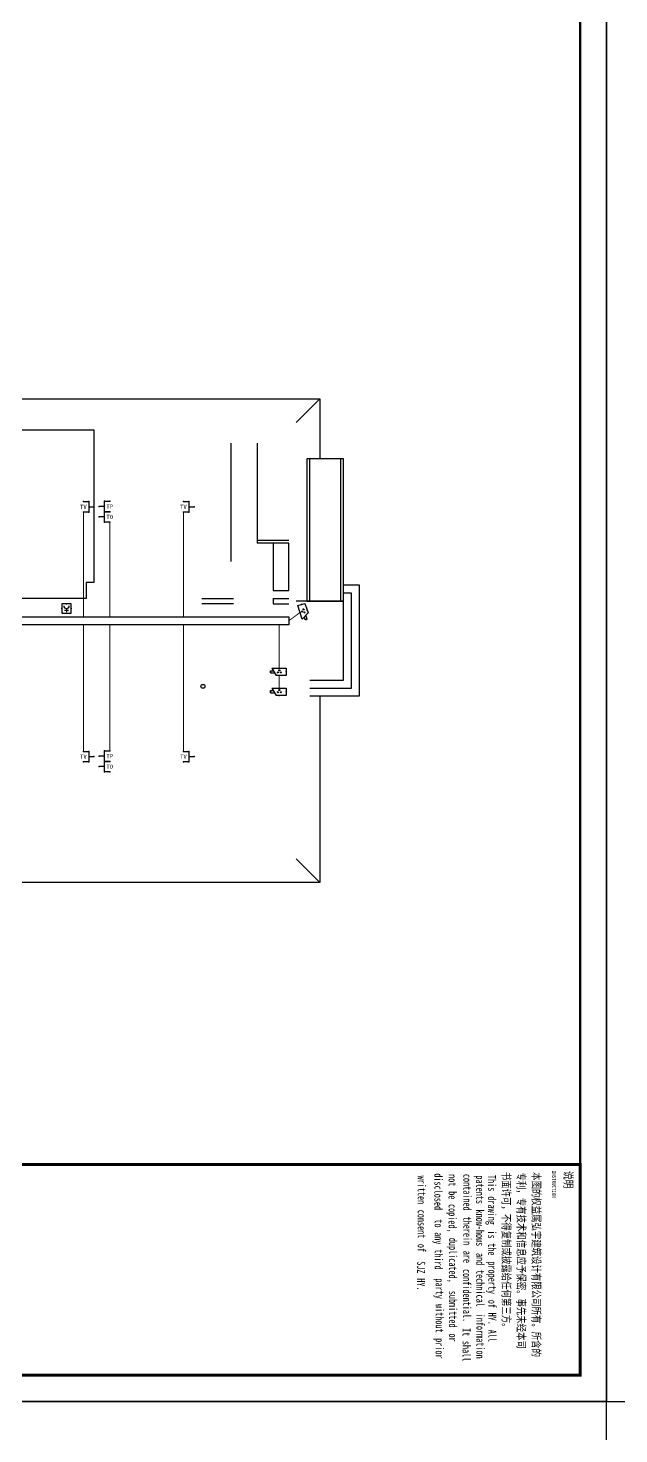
# Model space of a CAD drawing. Extents: x 552102 to 973302, y -80747 to 40012826.
# Drawn here: x 589536 to 611974, y 29897 to 83262 of the extents above; entities that cross this region are included whole.
import ezdxf
from ezdxf.enums import TextEntityAlignment as Align

# ---------------------------------------------------------------- set-up
doc = ezdxf.new("R2010")
doc.units = 0
doc.header["$LTSCALE"] = 1000
doc.header["$MEASUREMENT"] = 0
for name, color, linetype in [('CABLETRAY', 4, 'Continuous'), ('DIM_SYMB', 3, 'Continuous'), ('EQUIP-安防', 3, 'Continuous'), ('EQUIP-消防', 3, 'Continuous'), ('EQUIP-通讯', 3, 'Continuous'), ('GROUND', 2, 'Continuous'), ('LVTRY', 6, 'Continuous'), ('PUB_TITLE', 7, 'Continuous'), ('TK', 126, 'Continuous'), ('TP+TO', 3, 'TG_TP+TO'), ('WIRE-照明', 1, 'Continuous'), ('WIRE-电视', 4, 'TG_TV')]:
    doc.layers.add(name, color=color, linetype=linetype)
doc.styles.add('-宋体', font='', dxfattribs={"width": 0.8})
doc.styles.add('_TEL_DIM', font='simhei.ttf', dxfattribs={"width": 0.8, "height": 3.5})
doc.styles.get("Standard").update_dxf_attribs({"font": 'gbenor.shx', "bigfont": 'gbcbig.shx'})
doc.styles.add('TG_LINETYPE', font='SIMPLEX', dxfattribs={"width": 0.8, "height": 3, "bigfont": 'HZTXT'})
doc.styles.get('-宋体').set_extended_font_data('SimSun')
doc.linetypes.add('TG_TP+TO', pattern='A,1,-1.6,["TP+TO",TG_LINETYPE,S=0.1,R=0,X=-1.6,Y=-0.15],0', length=2.6)
doc.linetypes.add('TG_TV', pattern='A,2,-0.76,["TV",TG_LINETYPE,S=0.1,R=0,X=-0.6,Y=-0.15],0', length=2.8)

# ---------------------------------------------------------------- blocks, each defined once
blk = doc.blocks.new('$equip$00001802')
for p, q in [((-0.5, 0.5), (-0.5, 1)), ((0.5, 0.5), (-0.5, 0.5)), ((0, 0.5), (0, 0)), ((0.5, 1), (0.5, 0.5))]:
    blk.add_line(p, q)
for p in [(-0.5, 1), (-0.5, 0.5), (0, 0), (0.5, 1), (0.5, 0.5)]:
    blk.add_point(p)
at = {"color": 7, "style": '_TEL_DIM'}
blk.add_attdef('$TEXT$', text='', height=0.4, dxfattribs=at).set_placement((0, 1), align=Align.MIDDLE_CENTER)
at = {"color": 7, "style": '_TEL_DIM', "flags": 1}
blk.add_attdef('A', text='', height=0.00002, dxfattribs=at).set_placement((0, 0), align=Align.MIDDLE_CENTER)
blk = doc.blocks.new('$equip$00001847')
for p, q in [((-0.5, 0.5), (-0.5, 1)), ((0.5, 0.5), (-0.5, 0.5)), ((0, 0.5), (0, 0)), ((0.5, 1), (0.5, 0.5))]:
    blk.add_line(p, q)
for p in [(-0.5, 1), (-0.5, 0.5), (0, 0), (0.5, 1), (0.5, 0.5)]:
    blk.add_point(p)
at = {"color": 7, "style": '_TEL_DIM'}
blk.add_attdef('$TEXT$', text='', height=0.4, dxfattribs=at).set_placement((0, 1), align=Align.MIDDLE_CENTER)
at = {"color": 7, "style": '_TEL_DIM', "flags": 1}
blk.add_attdef('A', text='', height=0.00002, dxfattribs=at).set_placement((0, 0), align=Align.MIDDLE_CENTER)
blk = doc.blocks.new('$equip$00001867')
for p, q in [((-0.5, 0.5), (-0.5, 1)), ((0.5, 0.5), (-0.5, 0.5)), ((0, 0.5), (0, 0)), ((0.5, 1), (0.5, 0.5))]:
    blk.add_line(p, q)
for p in [(-0.5, 1), (-0.5, 0.5), (0, 0), (0.5, 1), (0.5, 0.5)]:
    blk.add_point(p)
at = {"color": 7, "style": '_TEL_DIM'}
blk.add_attdef('$TEXT$', text='', height=0.4, dxfattribs=at).set_placement((0, 1), align=Align.MIDDLE_CENTER)
at = {"color": 7, "style": '_TEL_DIM', "flags": 1}
blk.add_attdef('A', text='', height=0.00002, dxfattribs=at).set_placement((0, 0), align=Align.MIDDLE_CENTER)
blk = doc.blocks.new('$equip$00002965')
for p, q in [((-0.75, -0.1), (-0.75, 0.1)), ((-0.75, 0.1), (-0.46, 0.1)), ((-0.6, 0.35), (0.75, 0.35)), ((-0.6, 0.35), (-0.2, -0.35)), ((0.75, 0.35), (0.75, -0.35)), ((-0.75, -0.1), (-0.34, -0.1)), ((0.75, -0.35), (-0.2, -0.35))]:
    blk.add_line(p, q)
at = {"const_width": 0.04}
blk.add_lwpolyline([(-0.75, 0.1), (-0.75, -0.1), (-0.34, -0.1), (-0.2, -0.35), (0.75, -0.35), (0.75, 0.35), (-0.6, 0.35), (-0.46, 0.1), (-0.75, 0.1), (-0.75, -0.1)], dxfattribs=at)
for centre in [(0.1, 0.15), (-0.05, -0.05), (0.25, -0.05)]:
    blk.add_circle(centre, 0.05)
for p in [(-0.75, 0), (0.07, 0.35), (0.07, -0.35), (0.75, 0)]:
    blk.add_point(p)
for points in [[(0.06, 0.17), (0.14, 0.17), (0.05, 0.15), (0.15, 0.15)], [(0.06, 0.12), (0.14, 0.12), (0.05, 0.15), (0.15, 0.15)], [(0.07, 0.19), (0.12, 0.19), (0.06, 0.17), (0.14, 0.17)], [(0.07, 0.11), (0.12, 0.11), (0.06, 0.12), (0.14, 0.12)], [(0.1, 0.2), (0.1, 0.2), (0.07, 0.19), (0.12, 0.19)], [(0.1, 0.1), (0.1, 0.1), (0.07, 0.11), (0.12, 0.11)], [(-0.09, -0.03), (-0.01, -0.03), (-0.1, -0.05), (0, -0.05)], [(-0.09, -0.08), (-0.01, -0.08), (-0.1, -0.05), (0, -0.05)], [(-0.08, -0.01), (-0.03, -0.01), (-0.09, -0.03), (-0.01, -0.03)], [(-0.08, -0.09), (-0.03, -0.09), (-0.09, -0.08), (-0.01, -0.08)], [(-0.05, 0), (-0.05, 0), (-0.08, -0.01), (-0.03, -0.01)], [(-0.05, -0.1), (-0.05, -0.1), (-0.08, -0.09), (-0.03, -0.09)], [(0.21, -0.03), (0.29, -0.03), (0.2, -0.05), (0.3, -0.05)], [(0.21, -0.08), (0.29, -0.08), (0.2, -0.05), (0.3, -0.05)], [(0.22, -0.01), (0.27, -0.01), (0.21, -0.03), (0.29, -0.03)], [(0.22, -0.09), (0.27, -0.09), (0.21, -0.08), (0.29, -0.08)], [(0.25, 0), (0.25, 0), (0.22, -0.01), (0.27, -0.01)], [(0.25, -0.1), (0.25, -0.1), (0.22, -0.09), (0.27, -0.09)]]:
    blk.add_solid(points)
at = {"color": 7, "style": '_TEL_DIM', "flags": 1}
for tag in ['A', 'REMARK']:
    blk.add_attdef(tag, text='', height=0.00002, dxfattribs=at).set_placement((0, 0), align=Align.MIDDLE_CENTER)
blk = doc.blocks.new('电气图框')
at = {"layer": 'TK'}
blk.add_line((375932, 251356), (375932, 298415), dxfattribs=at)
at = {"layer": 'TK', "const_width": 118}
blk.add_lwpolyline([(375932, 308756), (383932, 308756), (383932, 251356), (375932, 251356)], close=True, dxfattribs=at)
at = {"layer": 'TK', "color": 9, "style": '-宋体', "width": 0.75}
blk.add_text('说明', height=312.7, dxfattribs=at).set_placement((376180, 308150))
at = {"layer": 'TK', "style": '-宋体', "width": 0.75}
for s, height, p in [('INSTRUCTION', 151.95, (376169, 307690)), ('本图的权益属弘宇建筑设计有限公司所有。所含的', 303.8, (376220, 306938)), ('专利，专有技术和信息应予保密。事先未经本司', 303.8, (376236, 306368)), ('书面许可，不得复制或披露给任何第三方。', 303.8, (376212, 305800)), ('This', 303.8, (376329, 305256)), ('drawing', 303.8, (377139, 305256)), ('is', 303.8, (378436, 305256)), ('the', 303.8, (378922, 305256)), ('property', 303.8, (379609, 305267)), ('of', 303.8, (381068, 305267)), ('HY.', 303.8, (381554, 305267)), ('All', 303.8, (382202, 305267)), ('patents', 303.8, (376343, 304804)), ('know-hows', 303.8, (377639, 304804)), ('and', 303.8, (379290, 304809)), ('technical', 303.8, (379938, 304809)), ('information', 303.8, (381596, 304815)), ('contained', 303.8, (376289, 304318)), ('therein', 303.8, (377909, 304318)), ('are', 303.8, (379206, 304318)), ('confidential.', 303.8, (379899, 304306)), ('It', 303.8, (382141, 304289)), ('shall', 303.8, (382627, 304289)), ('not', 303.8, (376297, 303758)), ('be', 303.8, (376946, 303758)), ('copied,', 303.8, (377432, 303758)), ('duplicated,', 303.8, (378716, 303772)), ('submitted', 303.8, (380726, 303774)), ('or', 303.8, (382347, 303774)), ('disclosed', 303.8, (376267, 303220)), ('to', 303.8, (378015, 303232)), ('any', 303.8, (378501, 303232)), ('third', 303.8, (379149, 303232)), ('party', 303.8, (380257, 303269)), ('without', 303.8, (381229, 303269)), ('prior', 303.8, (382525, 303269)), ('written', 303.8, (376352, 302587)), ('consent', 303.8, (377648, 302587)), ('of', 303.8, (378944, 302587)), ('SJZ', 303.8, (379603, 302565)), ('HY.', 303.8, (380251, 302565))]:
    blk.add_text(s, height=height, dxfattribs=at).set_placement(p)
blk = doc.blocks.new('$equip$00002656')
for p, q in [((-0.5, 1), (-0.5, 0)), ((0.5, 1), (-0.5, 1)), ((-0.5, 0), (0.5, 0)), ((-0.22, 0.33), (0.22, 0.33)), ((0, 0.5), (0, 0.15)), ((0.5, 0), (0.5, 1))]:
    blk.add_line(p, q)
at = {"const_width": 0.0571}
blk.add_lwpolyline([(-0.5, 1), (0.5, 1), (0.5, 0), (-0.5, 0), (-0.5, 1), (0.5, 1)], dxfattribs=at)
blk.add_arc((0, 0.8), 0.3, 180, 0)
for p in [(-0.5, 0.5), (0, 1), (0, 0), (0.5, 0.5)]:
    blk.add_point(p)
at = {"color": 7, "flags": 1}
for tag, height, p in [('A', 0.00002, (0, 0)), ('B', 0.4, (0.76, 0.29))]:
    blk.add_attdef(tag, text='', height=height, dxfattribs=at).set_placement(p, align=Align.MIDDLE_CENTER)

msp = doc.modelspace()

# ---------------------------------------------------------------- linework, layer by layer
for p, q in [((597237, 67512), (597237, 63012)), ((598237, 67512), (598237, 63712)), ((599437, 63812), (598237, 63812)), ((599437, 63812), (598237, 63812)), ((599437, 63712), (598237, 63712)), ((599437, 63712), (598237, 63712)), ((598837, 61612), (599437, 61612)), ((598837, 61612), (598837, 61412)), ((598837, 61612), (599437, 61612)), ((598837, 61612), (598837, 61412)), ((598837, 61412), (599437, 61412)), ((598837, 61412), (599437, 61412))]:
    msp.add_line(p, q)
msp.add_lwpolyline([(591737, 61612), (588437, 61612), (588437, 68012), (592037, 68012), (592037, 62212), (591737, 62212)], close=True)
at = {"color": 2}
for points in [[(600237, 57912), (602117, 57912), (602117, 62112), (601517, 62112)], [(600237, 58512), (601517, 58512), (601517, 61512), (599717, 61512)], [(600237, 58212), (601817, 58212), (601817, 61812), (601517, 61812)]]:
    msp.add_lwpolyline(points, dxfattribs=at)
for points in [[(596137, 61612), (597337, 61612)], [(596137, 61612), (597337, 61612)], [(596137, 61612), (597337, 61612)], [(597337, 61412), (596137, 61412)], [(597337, 61412), (596137, 61412)], [(597337, 61412), (596137, 61412)]]:
    msp.add_lwpolyline(points)
at = {"color": 5}
msp.add_circle((596176, 58276), 75, dxfattribs=at)
msp.add_circle((596176, 58276), 75, dxfattribs=at)
msp.add_circle((596176, 58276), 75, dxfattribs=at)
at = {"layer": 'CABLETRAY'}
for p, q in [((568527, 60912), (599437, 60912)), ((599437, 60912), (599437, 60612)), ((599437, 60612), (568527, 60612))]:
    msp.add_line(p, q, dxfattribs=at)
at = {"layer": 'DIM_SYMB'}
msp.add_lwpolyline([(601163, 64635, 0, 0, 0), (601163, 63566, 80, 0, 0), (601163, 63266, 0, 0, 0)], format="xyseb", dxfattribs=at)
at = {"layer": 'GROUND'}
for p, q in [((570417, 69192), (600617, 69192)), ((599717, 68292), (600617, 69192)), ((599717, 68292), (600617, 69192)), ((600617, 69192), (600617, 66912)), ((600617, 69192), (600617, 66912)), ((601517, 66912), (600117, 66912)), ((600117, 66912), (600117, 61512)), ((600217, 66912), (600217, 61512)), ((601417, 61512), (601417, 66912)), ((601517, 61512), (601517, 66912)), ((600117, 61512), (601517, 61512)), ((600617, 57912), (600617, 50832)), ((599717, 51732), (600617, 50832)), ((600617, 50832), (560857, 50832))]:
    msp.add_line(p, q, dxfattribs=at)
at = {"layer": 'LVTRY'}
msp.add_lwpolyline([(599437, 61912), (599437, 63712), (598837, 63712), (598837, 61912)], close=True, dxfattribs=at)
at = {"layer": 'PUB_TITLE', "color": 1}
for points in [[(552102, 31122), (611502, 31122), (611502, 115222), (552102, 115222)], [(611502, 31122), (670902, 31122), (670902, 115222), (611502, 115222)]]:
    msp.add_lwpolyline(points, close=True, dxfattribs=at)
at = {"layer": 'PUB_TITLE', "color": 1, "const_width": 100}
msp.add_lwpolyline([(553102, 32122), (610502, 32122), (610502, 112722), (553102, 112722)], close=True, dxfattribs=at)
at = {"layer": 'PUB_TITLE', "color": 4}
msp.add_lwpolyline([(552102, -52978), (611502, -52978), (611502, 31122), (552102, 31122)], close=True, dxfattribs=at)
at = {"layer": 'TP+TO', "linetype": 'TG_TP+TO', "const_width": 35}
for points in [[(592636, 60912), (592636, 64506)], [(592636, 55826), (592636, 60612)]]:
    msp.add_lwpolyline(points, dxfattribs=at)
at = {"layer": 'WIRE-照明', "linetype": 'Continuous', "const_width": 35}
for points in [[(599437, 60762), (599867, 61082)], [(599068, 58962), (599068, 60612)], [(599068, 58211), (599068, 58682)]]:
    msp.add_lwpolyline(points, dxfattribs=at)
at = {"layer": 'WIRE-电视', "linetype": 'TG_TV', "const_width": 35}
for points in [[(591637, 60912), (591637, 64887)], [(595437, 60912), (595437, 64887)], [(591637, 55807), (591637, 60612)], [(595437, 55807), (595437, 60612)]]:
    msp.add_lwpolyline(points, dxfattribs=at)

# ---------------------------------------------------------------- block references
at = {"rotation": 270}
msp.add_blockref('电气图框', (301747, 416055), dxfattribs=at)
at = {"layer": 'EQUIP-安防', "xscale": 399.9999999999999, "yscale": 399.9999999999999, "zscale": 400, "rotation": 107.7507292231984}
msp.add_blockref('$equip$00002965', (600010, 61096), dxfattribs=at)
at = {"layer": 'EQUIP-安防', "xscale": 400, "yscale": 400, "zscale": 400}
for p in [(599038, 58822), (599038, 58071)]:
    msp.add_blockref('$equip$00002965', p, dxfattribs=at)
at = {"layer": 'EQUIP-消防', "xscale": 350, "yscale": 350, "zscale": 350}
msp.add_blockref('$equip$00002656', (590996, 61054), dxfattribs=at)
at = {"layer": 'EQUIP-通讯'}
ref = msp.add_blockref('$equip$00001802', (592037, 65087), dxfattribs=dict(at, xscale=400, yscale=400, zscale=400, rotation=89.99999995251822))
ref.add_attrib('$TEXT$', 'TV', dxfattribs={"layer": '0', "color": 7, "height": 160, "style": '_TEL_DIM'}).set_placement((591637, 65087), align=Align.MIDDLE_CENTER)
ref = msp.add_blockref('$equip$00001867', (592237, 65106), dxfattribs=dict(at, xscale=400, yscale=400, zscale=400, rotation=269.9999999525174))
ref.add_attrib('$TEXT$', 'TP', dxfattribs={"layer": '0', "color": 7, "height": 160, "style": '_TEL_DIM'}).set_placement((592636, 65106), align=Align.MIDDLE_CENTER)
ref = msp.add_blockref('$equip$00001802', (595837, 65087), dxfattribs=dict(at, xscale=400, yscale=400, zscale=400, rotation=89.99999995251822))
ref.add_attrib('$TEXT$', 'TV', dxfattribs={"layer": '0', "color": 7, "height": 160, "style": '_TEL_DIM'}).set_placement((595437, 65087), align=Align.MIDDLE_CENTER)
ref = msp.add_blockref('$equip$00001847', (592237, 64706), dxfattribs=dict(at, xscale=400, yscale=400, zscale=400, rotation=269.9999999525174))
ref.add_attrib('$TEXT$', 'TO', dxfattribs={"layer": '0', "color": 7, "height": 160, "style": '_TEL_DIM'}).set_placement((592636, 64706), align=Align.MIDDLE_CENTER)
ref = msp.add_blockref('$equip$00001802', (592037, 55607), dxfattribs=dict(at, xscale=400, yscale=400, zscale=400, rotation=89.99999995251822))
ref.add_attrib('$TEXT$', 'TV', dxfattribs={"layer": '0', "color": 7, "height": 160, "style": '_TEL_DIM'}).set_placement((591637, 55607), align=Align.MIDDLE_CENTER)
ref = msp.add_blockref('$equip$00001867', (592237, 55626), dxfattribs=dict(at, xscale=400, yscale=400, zscale=400, rotation=269.9999999525174))
ref.add_attrib('$TEXT$', 'TP', dxfattribs={"layer": '0', "color": 7, "height": 160, "style": '_TEL_DIM'}).set_placement((592636, 55626), align=Align.MIDDLE_CENTER)
ref = msp.add_blockref('$equip$00001802', (595837, 55607), dxfattribs=dict(at, xscale=400, yscale=400, zscale=400, rotation=89.99999995251822))
ref.add_attrib('$TEXT$', 'TV', dxfattribs={"layer": '0', "color": 7, "height": 160, "style": '_TEL_DIM'}).set_placement((595437, 55607), align=Align.MIDDLE_CENTER)
ref = msp.add_blockref('$equip$00001847', (592237, 55226), dxfattribs=dict(at, xscale=400, yscale=400, zscale=400, rotation=269.9999999525174))
ref.add_attrib('$TEXT$', 'TO', dxfattribs={"layer": '0', "color": 7, "height": 160, "style": '_TEL_DIM'}).set_placement((592636, 55226), align=Align.MIDDLE_CENTER)

doc.saveas('drawing.dxf')
